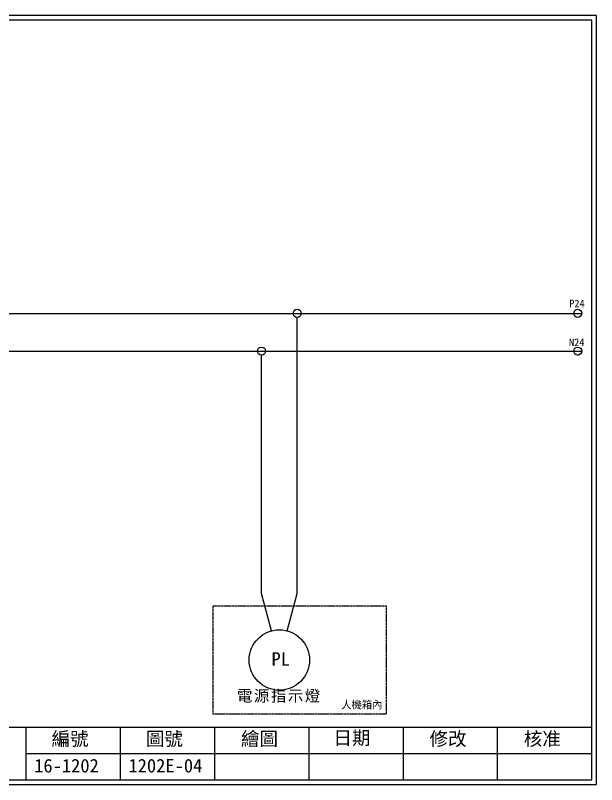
# Model space of a CAD drawing. Extents: x 10 to 297, y 3 to 207.
# Drawn here: x 142.9 to 297, y 3 to 207 of the extents above; entities that cross this region are included whole.
import ezdxf

# ---------------------------------------------------------------- set-up
doc = ezdxf.new("R2010")
doc.units = 0
doc.linetypes.add('DASHED', pattern=[0.2, 0.1, -0.1])
doc.layers.get('0').update_dxf_attribs({"linetype": 'CONTINUOUS'})
doc.layers.add('圖框層', color=7, linetype='CONTINUOUS')
doc.layers.add('標尺寸層', color=3, linetype='CONTINUOUS')
doc.styles.add('STSL', font='kaiu.ttf')
doc.styles.add('標楷體', font='kaiu.ttf')

msp = doc.modelspace()

# ---------------------------------------------------------------- linework, layer by layer
at = {"color": 7}
for centre, radius in [((217.6, 127.96), 1.07), ((291.99, 127.96), 1.07), ((208.14, 117.96), 1.07), ((291.99, 117.96), 1.07), ((212.87, 36.04), 8)]:
    msp.add_circle(centre, radius, dxfattribs=at)
at = {"layer": '圖框層', "color": 7}
for p, q in [((297, 206.97), (10, 206.97)), ((297, 3), (297, 206.97)), ((295.75, 205.72), (11.25, 205.72)), ((295.75, 4.25), (295.75, 205.72)), ((11.25, 18.25), (295.75, 18.25)), ((145.75, 4.25), (145.75, 18.25)), ((170.75, 4.25), (170.75, 18.25)), ((195.75, 4.25), (195.75, 18.25)), ((220.75, 4.25), (220.75, 18.25)), ((245.75, 4.25), (245.75, 18.25)), ((270.75, 4.25), (270.75, 18.25)), ((145.75, 11.25), (295.75, 11.25)), ((11.25, 4.25), (295.75, 4.25)), ((10, 3), (297, 3))]:
    msp.add_line(p, q, dxfattribs=at)
at = {"layer": '標尺寸層', "color": 7}
for p, q in [((13.45, 127.96), (217.6, 127.96)), ((217.59, 126.89), (217.59, 126.82)), ((217.6, 127.96), (293.06, 127.96)), ((217.6, 53.69), (217.6, 126.89)), ((291.98, 126.89), (291.98, 126.82)), ((13.45, 117.96), (197.6, 117.96)), ((197.6, 117.96), (293.06, 117.96)), ((208.13, 116.89), (208.13, 116.82)), ((208.14, 53.69), (208.14, 116.89)), ((291.98, 116.89), (291.98, 116.82)), ((210.8, 43.77), (208.14, 53.69)), ((214.94, 43.77), (217.6, 53.69))]:
    msp.add_line(p, q, dxfattribs=at)
at = {"layer": '標尺寸層', "color": 7, "linetype": 'DASHED'}
msp.add_lwpolyline([(195.32, 50.43), (241.23, 50.43), (241.23, 21.66), (195.32, 21.66)], close=True, dxfattribs=at)

# ---------------------------------------------------------------- texts
at = {"color": 7, "insert": (212.87, 28.04), "char_height": 3, "width": 27.9333, "attachment_point": 2, "style": '標楷體'}
msp.add_mtext('{\\T1.1;電源指示燈}', dxfattribs=at)
at = {"layer": '圖框層', "color": 7, "style": 'STSL'}
for s, height, p in [('P24', 2, (289.74, 129.57)), ('N24', 2, (289.69, 119.29)), ('PL', 3.6, (210.78, 34.52)), ('人機箱內', 2, (229.3, 23.15)), ('編號', 3.6, (152.47, 13.34)), ('圖號', 3.6, (177.47, 13.34)), ('繪圖', 3.6, (202.69, 13.34)), ('日期', 3.6, (227.22, 13.59)), ('修改', 3.6, (252.69, 13.34)), ('核准', 3.6, (277.69, 13.34)), ('16-1202', 3.6, (147.86, 6.22)), ('1202E-04', 3.6, (172.86, 6.22))]:
    msp.add_text(s, height=height, dxfattribs=at).set_placement(p)

doc.saveas('drawing.dxf')
